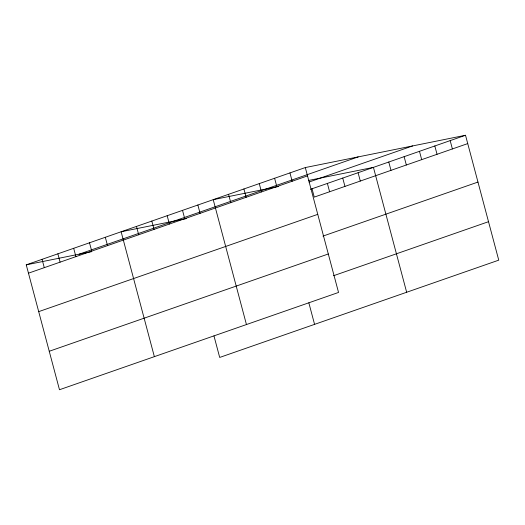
<?xml version="1.0" encoding="UTF-8"?>
<svg xmlns="http://www.w3.org/2000/svg" width="525" height="525" viewBox="0 0 525 525"><rect width="100%" height="100%" fill="white"/><g stroke="black" fill="none" stroke-linecap="round" stroke-linejoin="round"><path stroke-width="0.79" d="M305.307 167.56L338.54 292.445L59.483 389.734L26.25 264.843L305.307 167.56L465.517 135.266L498.75 260.157L219.693 357.44L213.964 335.902M79.118 254.185L358.175 156.903M28.468 273.177L307.525 175.888M309.048 182.037L412.65 145.924M310.505 189.308L465.517 135.266M467.736 143.594L314.252 197.105L312.04 188.777M38.699 311.64L317.756 214.351M322.954 236.106L477.973 182.063M49.245 351.271L328.302 253.982M333.5 275.737L488.512 221.694M278.723 186.46L213.216 199.664L246.448 324.555M308.72 180.416L373.433 167.37L406.658 292.261M186.631 218.564L121.131 231.768L154.363 356.659M26.25 264.843L91.75 251.639M450.174 140.615L452.386 148.949M434.825 145.97L437.043 154.298M419.475 151.318L421.693 159.646M404.125 156.667L406.343 165.001M388.776 162.022L390.994 170.349M358.083 172.718L360.301 181.053M342.733 178.073L344.951 186.401M327.383 183.422L329.602 191.756M289.957 172.909L292.176 181.237M308.844 302.827L314.573 324.365M274.608 178.257L276.826 186.592M259.265 183.612L261.476 191.94M243.915 188.961L246.133 197.288M228.565 194.309L230.783 202.643M197.873 205.012L200.084 213.34M182.523 210.361L184.741 218.695M167.173 215.716L169.391 224.044M151.823 221.064L154.042 229.399M136.48 226.413L138.692 234.747M105.315 237.28L107.533 245.608M89.506 242.793L91.718 251.121M73.69 248.305L75.908 256.633M57.875 253.818L60.093 262.146M42.066 259.33L44.277 267.665"/></g></svg>
